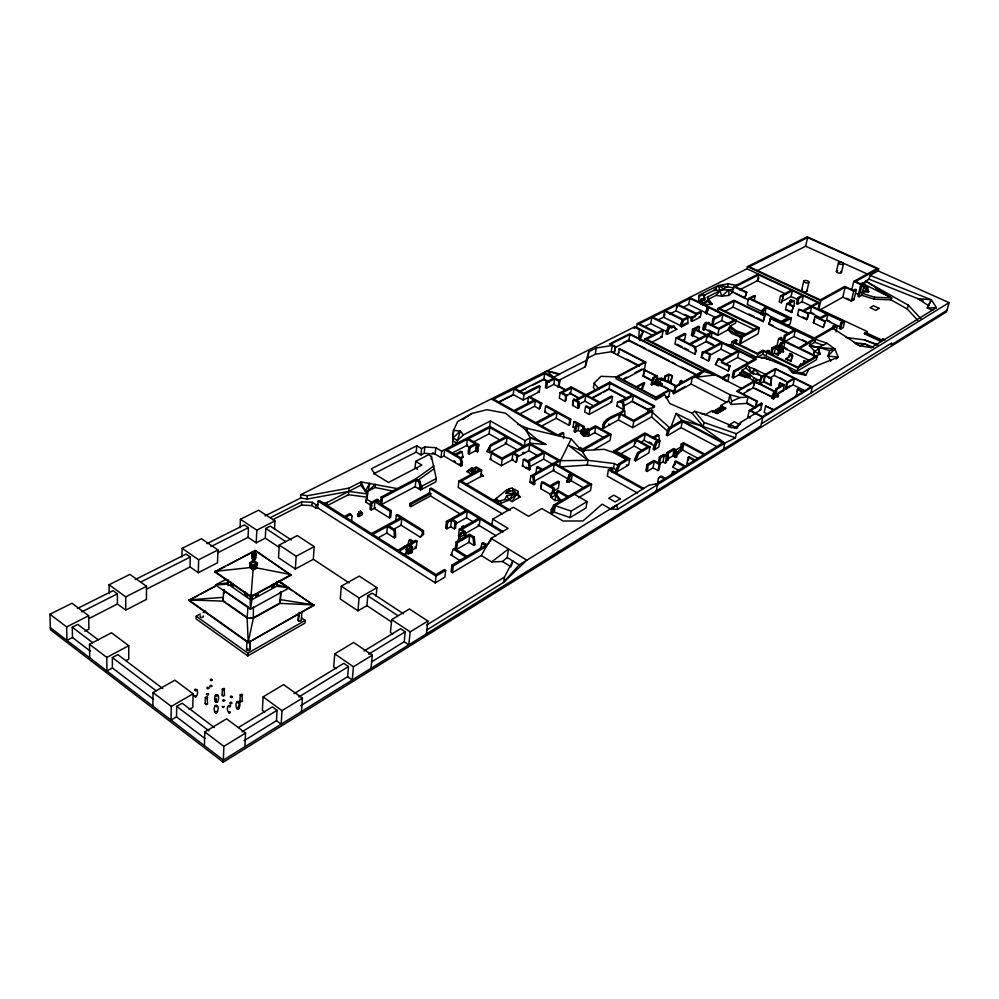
<?xml version="1.0" encoding="UTF-8"?>
<svg xmlns="http://www.w3.org/2000/svg" width="999" height="999" viewBox="0 0 999 999"><rect width="100%" height="100%" fill="white"/><g stroke="black" fill="none" stroke-linecap="round" stroke-linejoin="round"><path stroke-width="1.5" d="M89.71 657.792L89.498 644.293L111.501 632.779L128.759 645.691L128.759 659.14L126.049 660.601M662.812 378.621L663.873 379.87L662.812 378.621L657.067 378.234L658.341 381.518L656.668 381.618L657.454 376.111L644.268 369.905L643.144 376.236L652.297 381.006M109.153 593.543L109.091 584.752L129.907 574.375L146.516 586.288L146.428 599.425L125.749 610.089L117.432 603.995L117.395 593.843L113.037 590.671L77.323 608.553M152.884 706.168L153.022 692.544L174.9 680.182L193.107 693.806L192.77 707.367L189.161 709.465M512.999 489.473L514.61 489.335L518.069 491.358L517.744 493.656L520.092 496.953L512.112 501.61L509.315 499.95L504.707 499.612L498.901 501.236L496.191 498.489L493.993 500.362L496.141 501.635L496.191 498.489L507.105 489.498M802.946 364.298L803.745 360.876L806.767 361.526L815.209 356.506L784.977 341.833L779.932 345.242L781.38 345.654L781.33 348.426L781.33 344.792L780.631 346.079L781.792 346.391L781.855 348.676L779.844 349.825L781.605 347.939L781.855 348.676L781.605 347.939M153.022 692.544L171.266 706.418L171.041 720.054L176.511 716.857L176.711 706.393L182.18 703.221L214.41 727.559M181.93 556.942L182.105 548.339L201.436 538.711L217.932 549.949L217.507 562.787L198.302 572.689L190.047 566.945L190.272 557.03L186.051 554.108L135.227 579.557M279.345 581.468L313.898 605.406L248.189 642.657L188.736 600.411L217.732 584.615M770.778 385.464L771.478 378.284L770.778 385.464L763.461 381.793L759.69 384.016L753.146 380.969L749.999 378.221L738.461 375.037L733.366 377.959L732.167 377.36L733.491 371.104L754.57 359.091L738.91 351.323L721.852 360.876L721.515 362.512L729.332 366.433L730.157 365.971L722.302 362.025L721.515 362.512M200.324 613.985L196.204 616.196L196.129 618.918L247.789 655.918L304.982 623.089L305.17 620.404L301.511 617.894M198.302 572.689L198.639 559.765L182.105 548.339M194.368 695.878C196.328 700.249 199.575 690.059 195.879 689.235C192.707 689.11 195.954 692.332 196.803 689.959M205.157 703.82L205.382 697.377L207.143 696.827L207.555 703.92L206.094 704.557L205.307 703.408M204.408 745.604L204.82 731.905L226.573 718.83L245.579 733.041L244.942 746.678M214.723 571.89L255.082 550.424L291.096 575.162L250.961 596.965L214.723 571.89L225.474 566.308M214.822 712.237C211.676 702.996 221.091 702.796 217.233 712.349C216.733 713.81 213.649 712.537 215.397 711.513M215.309 701.573C212.213 692.045 221.691 692.432 217.582 701.872C216.658 703.246 214.061 701.348 216.159 700.761M216.321 701.71L216.271 698.401M794.068 306.081L794.255 300.799L790.721 299.987L789.322 303.334M223.764 593.056L223.876 589.947L222.977 601.123L247.128 618.056L253.334 618.294L280.132 603.408L313.936 604.907L248.189 642.657M223.564 592.682L223.676 589.572M224.001 592.994L224.113 589.872M222.128 695.354L222.377 688.96L224.113 688.411L224.488 695.466L222.765 696.016L222.44 694.792M227.997 585.689L228.209 579.87M861.425 292.282L868.593 291.808L867.781 287.475L863.473 283.953L865.671 281.081L869.08 279.183L870.029 275.362L878.121 270.879L949.05 302.66L946.49 311.85L223.264 762.2L223.863 746.378L204.82 731.905M452.522 445.604L453.509 430.369L457.729 421.503L471.865 413.461L486.9 409.702L505.531 413.174L536.775 439.285L545.966 444.455L529.57 443.181L524.338 446.016L489.735 426.336L441.72 451.198L441.009 457.579L432.804 452.734M232.954 583.441L232.854 586.138L230.806 584.727L230.919 582.03M230.195 711.7C229.558 716.395 224.887 707.367 228.971 705.406C232.28 704.495 229.832 708.603 228.409 706.131M240.06 527.697L240.409 519.28L258.591 510.202L274.962 520.929L274.513 529.32M236.613 708.391C233.554 699.188 242.894 698.975 238.998 708.491C238.511 709.952 235.452 708.678 237.163 707.667M238.237 706.793C240.809 703.483 236.813 701.535 238.436 702.135M239.947 701.173L240.247 694.767L241.97 694.218L242.32 701.286L240.609 701.835L240.26 700.599M247.352 593.394L247.228 596.091L245.167 594.667L245.279 591.97M291.408 540.022L270.304 526.136L265.784 528.446L265.297 538.149L256.219 542.832L248.027 537.35L248.451 527.634L244.368 524.912L206.781 543.731M249.438 567.644L214.735 571.378L250.986 596.44L291.134 574.637L257.193 567.981L253.109 570.142L249.475 566.87L253.147 569.355L250.961 596.965M249.663 562.737L253.296 566.008L257.417 563.074L253.746 560.589L249.663 562.737L253.296 566.008M246.553 649.512L246.953 640.746M250.125 595.004L250.424 609.24L289.136 587.961L278.846 580.993M251.461 566.945L251.523 565.646M251.623 563.611L251.711 561.513L253.696 560.476M254.845 555.144L254.982 552.172L252.073 553.858L253.858 555.069L255.844 554.033L254.071 552.559M247.789 655.918L247.914 653.171L196.204 616.196M254.77 556.88L254.545 561.638L253.546 562.162L252.66 561.563L252.884 556.805M252.909 556.206L252.959 555.069M252.984 554.47L253.097 552.085L254.982 552.172M253.234 567.27L253.197 568.056L257.33 565.109L253.234 567.27L249.563 564.772L253.247 568.156L255.232 567.12L255.294 565.809M253.247 568.156L253.309 566.858M253.546 562.162L253.783 556.543L255.781 555.506L253.771 556.818M253.821 556.256L254.096 551.56M250.05 641.358L249.65 650.124A1.673 1.061 0 0 1 248.164 650.624L247.74 650.574A1.673 1.061 0 0 1 247.09 648.776M250.312 640.834L249.65 650.124L249.126 648.651M252.71 595.117L250.424 609.24L215.509 584.902L226.236 579.258M256.219 542.832L256.818 530.157L240.409 519.28M255.382 563.773L255.482 561.688L253.496 562.724L251.711 561.513M255.619 558.753L253.634 559.79L251.86 558.316L253.646 559.527M255.669 557.867L253.684 559.228L251.885 557.704L253.684 558.916L255.669 557.867L251.998 555.344L254.745 557.479M255.806 554.932L253.808 556.231L252.01 555.019L253.821 555.968L255.806 554.932L254.021 553.721M255.831 554.333L253.846 555.369L252.035 554.433L253.858 555.669L255.819 554.595L254.046 553.134M258.079 592.482L257.942 595.179L255.644 596.428L255.769 593.731M257.193 567.981L254.782 565.546M301.486 711.525L302.397 698.114L283.554 684.602L263.099 696.89L262.387 710.351L264.735 712.075M273.551 583.541L273.401 586.213L271.591 587.749L271.728 585.064M271.591 587.749L273.851 586.525L274.001 583.841M276.311 586.5L276.536 582.255M277.048 581.793L276.785 586.176L252.51 599.4L249.925 599.3L228.047 584.14L215.509 584.902L228.222 582.592L228.047 584.14M279.233 545.017L278.521 557.729L295.367 568.993L313.324 559.278L314.198 546.615L297.315 535.564L279.233 545.017L296.154 556.256L295.367 568.993M565.372 396.228L570.629 393.481L571.478 387.987L562.262 392.782L566.62 395.142L565.646 395.641L565.322 401.461L559.29 398.164L560.127 392.644L571.266 386.85L585.963 394.755L609.715 382.167L654.52 405.894L654.258 407.355L648.413 408.791L647.577 413.349M280.107 592.37L280.756 592.569L280.132 603.408L280.844 591.545M409.29 540.184L410.527 539.485L413.598 541.421L415.659 540.259L416.945 541.071L411.588 544.093L410.302 543.269L410.152 544.842L410.302 543.269L412.362 542.107L409.29 540.184L407.817 544.592M244.081 740.696L276.461 720.679L277.073 710.314L272.34 706.867L238.511 727.484M302.397 698.114L282.005 710.651L281.194 724.15L276.461 720.679M265.01 515.946L300.637 498.014L300.849 494.68L634.49 326.923L643.194 331.468L639.847 340.734M272.752 519.705L301.536 505.094L301.748 501.773L312.175 502.285L316.146 504.82L317.894 504.445M298.077 620.129L298.451 614.373M298.514 620.866L299.076 612.237M279.683 603.096L279.832 600.986M300.637 498.014L307.105 499.05L307.317 495.729L348.988 488.111L361.039 481.943L397.277 488.598M301.311 620.254L301.885 611.625M351.66 520.417L351.998 516.183L350.724 514.547L345.704 517.182L435.951 574.537L444.318 569.605L445.654 570.441L444.855 577.185L435.264 582.879L317.657 507.767L315.921 508.141L311.95 505.606L312.175 502.285M315.921 508.141L316.146 504.82M317.657 507.767L318.119 501.123L319.842 500.749L344.468 516.396L349.488 513.761L350.724 514.547M392.57 491.008L375.012 487.512L368.244 491.021L365.297 491.108L361.039 481.943L360.764 485.227L327.26 502.422L327.023 505.731L348.464 494.692L367.195 497.227L365.896 502.147L371.64 505.731M541.358 486.338L541.658 482.23L543.531 482.092L549.999 485.826L558.054 481.193L559.328 481.918L558.341 488.286L552.984 491.408M371.041 668.294L372.277 655.182L353.658 642.482L334.74 653.846L333.703 667.007L336.014 668.618M348.464 494.692L348.988 488.111M376.136 596.203L376.935 587.687L359.215 576.086L341.308 586.201L340.284 599.025L357.967 610.839L366.895 605.631L367.782 595.779L372.227 593.206L403.421 613.736M300.687 705.706L347.615 676.698L348.476 666.57L343.806 663.336L294.056 693.643M362.4 513.136L362.262 514.797L358.891 516.583L357.642 515.796L359.215 511.8L360.514 511.126L362.4 513.136L360.514 511.126M365.896 502.147L369.755 483.129L365.297 491.108M367.282 496.141L367.47 493.956L360.764 485.227M357.967 610.839L359.091 597.989L376.935 587.687M372.277 655.182L353.434 666.758L352.285 679.957L347.615 676.698M378.109 502.622L378.346 499.987L377.11 499.213L370.617 502.634L370.03 509.24L371.266 510.014L375.499 507.767M371.266 510.014L371.853 503.409L374.862 501.823L390.109 511.313L391.333 510.651L376.086 501.173L378.346 499.987M375.012 487.512L375.312 484.24L368.244 491.021M374.862 501.823L374.275 508.416L389.485 517.932L390.709 517.27L391.333 510.651M434.028 465.834L415.859 478.821L381.181 497.065L380.582 503.646L381.818 504.42L415.234 486.675L415.909 480.182L418.893 481.98L420.616 489.947L435.926 481.768L436.276 478.533L431.456 456.518L428.509 454.77L415.696 461.376L415.035 467.807L417.507 469.293M381.818 504.42L382.417 497.839L415.909 480.182M377.472 538.174L386.763 533.079L387.4 526.411L394.081 530.606L394.443 537.924L395.679 537.237L395.317 529.932L388.636 525.736L401.773 518.568L422.252 531.318L422.327 534.915L420.254 537.162L401.111 525.199L393.244 529.52M389.485 517.932L390.109 511.313M373.539 473.876L416.183 452.11L416.795 445.741L421.59 448.588L424.85 446.915L435.839 447.739L441.72 451.198M395.791 520.467L396.303 515.172L397.527 514.51L423.464 530.631L423.539 534.24L420.254 537.162M416.183 452.11L420.966 454.945L421.59 448.588M426.386 633.89L427.847 621.028L409.44 608.978L391.708 619.63L390.422 632.529L392.707 634.065M401.111 525.199L401.773 518.568M409.852 503.484L409.615 505.819L410.864 506.593L430.519 495.954L430.769 493.631L429.533 492.882L409.852 503.484L411.101 504.245L430.769 493.631M410.864 506.593L411.101 504.245M407.43 548.776L409.578 549.138L412.525 547.165L411.288 552.235L408.603 553.771L405.744 553.696L407.455 546.416L406.156 545.604L397.814 550.299M254.77 553.434L255.082 550.424L291.096 575.162M411.188 547.914L411.588 544.093M412.525 547.165L411.288 552.235L412.025 552.497M412.262 543.069L412.362 542.107M371.603 661.875L404.183 641.733L405.232 631.793L400.611 628.721L363.973 651.048M420.966 454.945L424.175 453.296L424.85 446.915M436.276 478.533L422.127 486.076L421.79 489.323L420.067 481.368L415.859 478.821M410.889 550.786L416.233 547.752L416.945 541.071M427.847 621.028L410.189 631.88L408.803 644.817L404.183 641.733M431.181 459.078L431.456 456.518M223.252 598.601L222.977 601.123L188.736 599.899L248.214 642.145L253.334 618.294L253.396 607.042M429.533 492.882L429.982 488.686L431.156 488.061L503.434 531.743M435.839 447.739L435.139 454.12L424.175 453.296M443.968 456.031L444.692 449.662L460.077 458.691L461.226 462.824L460.839 465.971L443.968 456.031L441.009 457.579M435.264 582.879L436.039 576.123L445.654 570.441M465.984 510.464L446.441 521.428L445.679 528.034L446.953 528.821L450.699 526.698L451.473 520.117L455.107 522.34L456.281 521.665L452.647 519.443L467.257 511.238L466.446 517.782L454.52 524.537M656.668 381.618L657.067 378.234L660.988 380.269M446.953 528.821L447.727 522.215L451.473 520.117M471.853 472.015L474.912 469.892L473.588 469.255L470.879 469.942L471.853 472.015L471.565 474.288L466.858 471.516L469.105 470.392L471.853 472.015L475.724 472.29L475.199 467.569L479.308 469.98L458.978 480.994L458.204 487.45L502.285 513.811M450.699 526.698L454.32 528.921L455.107 522.34M460.839 465.971L461.95 465.384L462.337 462.237L461.188 458.104L447.015 449.787L489.872 427.56L523.289 446.578L502.01 458.104L491.733 452.172L490.259 459.328L501.323 465.746L513.086 459.328M456.281 521.665L455.494 528.259L454.32 528.921M489.21 543.119L451.91 565.122L451.111 571.84L452.435 572.677L481.268 555.531L491.046 538.374L508.054 528.384L492.732 519.155L491.97 524.812M452.435 572.677L453.246 565.958L486.538 546.291M456.143 541.97L455.332 548.626L456.643 549.438L468.868 542.32L469.705 535.701L473.076 537.762L473.901 545.404L475.074 544.717L474.25 537.075L469.58 534.215L456.143 541.97L457.455 542.782L469.705 535.701M456.643 549.438L457.455 542.782M461.488 529.07L462.2 526.673L463.049 527.197L459.315 529.32L458.504 535.939L459.69 536.663L461.451 532.667L465.859 534.865L465.571 537.225L458.379 540.259L459.528 534.877L461.451 532.667L460.427 535.202M469.318 454.07L470.092 447.727L476.323 444.455L478.721 444.642L477.534 451.935L475.536 450.786L469.318 454.07L468.106 453.359L468.881 447.028L475.112 443.756L467.32 439.26L466.558 445.566L470.092 447.727M242.632 694.879L241.483 695.716L240.222 694.979M459.528 534.877L460.477 536.463L460.189 538.823L462.187 540.059M463.836 534.128L464.06 532.242L465.247 531.568L461.788 529.445L480.082 518.981L479.233 525.549L463.586 534.552M239.298 702.072L238.149 702.921L236.875 702.172M464.76 535.526L465.247 531.568M475.536 450.786L476.323 444.455M465.984 484.615L480.844 476.511L481.655 470.104L476.311 466.97L475.199 467.569M411.076 545.179L410.177 544.405L409.578 549.138L411.476 545.229L410.177 544.405L407.18 546.066L410.127 545.267M489.735 426.336L490.422 420.954L525.099 440.609L530.332 437.787L536.775 439.285M473.002 442.207L489.06 433.816L489.872 427.56M490.721 444.692L486.975 451.498L489.448 452.597L490.721 444.692L505.869 436.675M496.141 501.635L496.191 498.489L496.74 503.571M490.671 541.221L491.046 538.374L526.848 560.189L616.945 504.882L617.482 509.415L610.352 508.878L602.147 504.17L582.979 520.966L563.086 521.028L541.833 508.541L528.583 516.321L513.336 507.28L492.732 519.155M501.323 465.746L502.172 459.403L512.887 453.583L517.157 456.031L516.283 462.362L512.025 459.902L512.887 453.583M498.339 402.06L513.211 394.53L513.961 388.986L524.025 394.518L539.984 386.388L538.823 385.764L523.851 393.369L514.972 388.486M497.977 503.558L500.449 503.508L500.761 501.198M224.75 689.06L223.601 689.897L222.352 689.16M513.211 394.53L523.251 400.075L524.025 394.518M217.482 705.906L216.308 706.755L215.035 706.006M535.864 473.651L536.788 467.307L537.849 466.708L542.494 469.38L558.166 460.564L544.505 452.809L528.771 461.501L529.52 461.938L530.419 469.305L529.358 469.892L522.415 465.896L523.314 459.565L524.375 458.991L527.534 460.801L543.269 452.11L529.745 444.443L513.948 453.009L517.757 455.194L516.283 462.362M513.086 493.144L513.861 490.059L512.375 488.236L510.976 488.186L509.128 488.761L505.794 493.444L515.509 493.531L512.375 488.236M519.742 413.998L534.527 406.306L539.098 408.828L540.097 408.304L541.733 403.196L529.507 396.478L528.508 396.99L527.722 402.547L528.721 402.035M503.958 580.894L504.495 577.072L512.799 560.951L511.575 565.397M491.645 561.938L502.435 561.5L507.242 557.542L508.454 548.975L491.645 561.938L481.268 555.531M217.932 695.254L216.771 696.103L215.509 695.354M524.338 446.016L525.099 440.609M534.527 406.306L535.327 400.736L540.734 403.708L541.733 403.196M525.337 429.283L530.332 437.787L529.57 443.181L560.451 460.689L588.011 460.327L614.397 463.561L617.994 465.571L617.37 469.118M517.032 457.167L528.846 450.711L529.745 444.443M523.251 400.075L539.185 391.908L539.984 386.388M532.804 385.139L543.818 379.558L544.68 373.551L553.496 378.296L546.191 382.018L545.392 387.512L546.553 388.136L553.846 384.403L554.657 378.921L558.978 381.243L559.927 380.756L544.505 372.452L546.89 370.854L559.815 373.876L586.263 360.452L588.798 351.735L596.278 347.977L612.275 345.479L611.226 351.735L595.254 354.27L587.787 358.054L585.264 366.808L558.204 380.631M574.5 494.33L587.075 501.573L586.001 507.979L570.117 517.582L554.258 512.15L552.147 513.399L550.849 512.637L551.336 509.465L553.746 505.069L589.26 484.128L572.265 474.45L571.253 480.794L569.068 482.067L566.645 482.005L569.043 474.862L571.003 473.738L554.233 464.185L533.129 476.086L533.903 476.535L535.002 484.078L533.941 484.69L529.882 482.33L530.806 475.961L541.446 469.967L536.788 467.307M546.553 388.136L547.352 382.642L554.657 378.921M551.136 415.472L544.717 411.938L545.541 406.356L546.54 405.831L570.779 419.155L569.905 424.762L568.918 425.299L556.181 418.256L541.47 426.123M207.78 697.489L206.606 698.338L205.344 697.589M530.481 466.383L543.568 459.103L544.505 452.809M549.787 493.893L552.397 492.594L556.655 495.054L561.001 500.399L554.632 500.499L551.023 497.252L549.787 493.893L540.709 488.623L541.658 482.23L552.984 488.786L554.045 488.161L551.273 486.563L559.328 481.918M558.978 381.243L558.066 387.262L559.028 386.775M553.846 384.403L558.154 386.725L559.103 386.238L559.927 380.756M556.181 418.256L557.03 412.674L569.792 419.692L570.779 419.155M554.233 464.185L553.259 470.504L568.706 479.333M568.369 496.441L558.316 490.621L557.242 491.246L556.655 495.054L551.023 497.252L552.984 488.786M552.397 492.594L553.458 491.97L554.045 488.161M569.467 392.844L578.621 398.389M552.147 513.399L552.634 510.227L555.044 505.819L591.57 484.24L555.269 463.598L560.451 460.689L571.228 438.911L527.709 428.459L517.694 424.113M560.451 460.689L559.477 466.983L587.237 465.059L613.573 468.294L617.17 470.304L615.634 471.203L616.895 471.915L628.658 464.947L629.782 458.716L615.946 451.073L635.277 439.897L647.764 446.703L637.599 452.672L634.29 460.164L635.551 460.864L648.826 452.997L649.974 446.828L636.226 439.348L635.564 443.044M554.258 512.15L555.257 505.694L571.153 511.126L587.075 501.573M568.918 425.299L569.792 419.692M654.52 405.894L653.234 406.206L633.391 395.691L622.152 401.848L623.588 402.609L624.325 409.016L623.388 409.528L616.845 406.019L617.482 402.335L632.192 395.055L609.964 383.279L587.15 395.392L599.912 402.26L611.363 396.079L612.549 396.715L611.613 402.21L589.148 414.423L584.702 412L585.589 406.456L586.55 405.944L589.81 407.717L598.963 402.772L585.751 395.666L576.56 400.537L578.758 401.723L579.457 405.107L579.02 407.867L578.059 408.391L572.627 405.432L573.488 399.9L573.988 399.138L575.374 399.887L584.565 395.03L570.317 387.35M627.272 460.114L613.448 452.472L604.195 449.313L585.289 450.324L582.804 451.723L578.97 449.25L579.17 448.027L580.169 447.465L582.817 448.938L608.878 434.24L595.704 427.023L594.767 432.629L588.511 436.113L583.703 436.138L580.731 433.454L581.331 429.732L583.541 429.87L584.09 426.486L574.8 421.378L573.813 421.903L572.927 427.51L573.913 426.973M578.059 408.391L577.784 402.235L573.488 399.9L572.627 405.432M585.264 366.808L586.263 360.452M587.787 358.054L588.798 351.735M569.068 482.067L570.079 475.724L572.265 474.45M573.813 421.903L577.847 424.125L575.686 425.312L573.95 431.381L575.162 432.055L578.171 430.407L579.058 424.8L583.104 427.023L584.09 426.486M578.321 404.67L584.865 401.173L585.751 395.666M593.918 449.687L610.014 440.534L611.076 434.365L595.454 425.824L589.198 429.283L588.149 428.708L587.999 429.695L583.853 432.292L587.087 429.745L587.749 433.279L583.853 432.292L582.567 430.419L583.104 427.023M595.254 354.27L596.278 347.977M570.117 517.582L571.153 511.126M583.703 436.138L585.189 433.454L588.886 433.903L586.613 432.654L587.175 429.258L588.149 428.708M582.804 451.723L583.054 450.199L611.076 434.365M617.782 376.948L600.998 376.323L594.155 383.179L593.418 387.712L595.329 390.122M589.148 414.423L590.047 408.878L612.549 396.715M583.816 451.161L584.065 449.637M588.511 436.113L589.435 430.507L595.704 427.023M771.977 398.364L772.577 395.442L776.435 393.119L778.121 396.591L775.624 394.717L774.412 397.265L778.121 396.591L778.533 395.766L776.822 393.993L774.125 395.629L773.663 398.876L771.977 398.364L774.075 390.921L754.994 381.318L754.17 385.09M587.237 465.059L588.011 460.327L581.53 450.524L571.228 438.911M591.57 484.24L590.509 490.596L578.708 497.614M615.721 346.653L614.073 353.209L615.721 346.653L610.764 344.093L629.87 334.453L702.26 371.291L683.628 381.668L680.531 380.694L678.908 385.077M609.465 383.628L609.715 382.167M625.074 415.721L624.687 410.951L623.476 410.302C617.095 415.809 603.571 416.695 602.647 426.898L603.858 427.56C604.245 419.418 614.035 417.644 619.492 413.836L633.791 421.528L652.672 410.864L651.748 410.052L633.503 420.342L620.429 413.311L619.717 417.457M603.683 392.083L608.965 389.273L609.964 383.279M623.289 379.795L644.617 368.431L645.741 362.125L619.505 348.601L617.857 355.169L618.868 352.36M618.918 348.901L644.38 362.038L616.321 376.885L615.996 378.758L655.806 399.737L664.747 394.742L669.829 403.559L692.057 413.161L703.221 426.561L704.045 422.49L694.692 411.288L692.057 413.161M615.184 347.577L628.796 340.647L629.87 334.453M612.1 472.502L612.749 468.743L611.475 468.032L608.416 469.83L607.33 476.111L637.599 493.144M600.824 429.757L618.443 419.917L619.492 413.836M634.203 328.559L634.49 326.923L637.587 328.634M613.448 452.472L613.711 450.949L644.917 432.929L659.864 441.009L658.703 447.152L654.295 449.762L653.046 449.075L655.606 442.095L657.679 440.884L645.217 434.14L636.226 439.348M875.848 338.236L865.971 333.591L867.269 331.556L818.056 308.466L819.442 302.585L747.015 268.768L637.262 323.651L636.625 327.347L652.834 335.539M613.573 468.294L614.397 463.561M623.688 405.969L632.417 401.161L633.391 395.691M644.293 341.208L644.655 339.123L656.206 333.204L637.262 323.651M644.442 326.785L650.724 323.614L651.81 317.495L669.555 326.348L667.956 327.173L665.858 333.816L666.982 334.378L676.748 329.32L673.701 327.185L676.748 329.32M618.443 419.917L632.692 427.634L633.791 421.528M643.144 376.236L644.867 369.593M620.004 454.295L634.165 446.053L635.277 439.897M658.179 319.855L663.486 317.17L664.597 311.089L683.378 320.392L687.699 318.169L688.099 323.451L681.63 326.798L680.506 326.248L682.255 319.83L680.506 326.248M664.31 316.758L664.859 313.723M652.372 341.945L661.925 337L663.049 330.831L661.925 330.269L657.055 332.767L639.235 323.788L651.81 317.495M640.247 442.52L644.093 440.272L645.217 434.14M651.485 411.526L651.748 410.052M652.971 407.679L653.234 406.206M632.692 427.634L651.548 416.908L652.672 410.864M655.918 384.078L658.191 385.701L658.578 383.579L655.169 381.168L653.271 384.103L661.925 386.026L662.325 383.903L655.307 379.632L657.742 378.858M655.806 399.737L656.156 397.839L669.967 390.147L668.756 396.528L666.333 397.889M660.014 382.704L661.375 378.146L676.186 385.826L683.054 381.993L680.531 380.694M664.597 311.089L652.659 317.07L671.515 326.486L671.228 328.047L674.425 326.398L674.812 327.747M647.015 464.51L645.854 470.754L647.127 471.453L653.046 467.869L654.22 461.65L659.19 464.385L660.152 463.811L653.908 460.389L647.015 464.51L648.289 465.222L654.22 461.65M669.517 314.136L676.023 310.851L677.147 304.807L695.853 313.973L696.653 313.561L677.959 304.395L677.397 307.417M663.186 380.631L663.386 379.583M663.96 380.544L664.747 376.311L668.868 374.063L672.439 375.899L670.666 382.542L667.894 381.106L669.08 374.787L672.439 375.899M647.127 471.453L648.289 465.222M669.08 374.787L665.534 376.723L664.747 380.944L665.709 380.419L666.183 381.78M654.295 449.762L656.855 442.769L659.864 441.009M683.416 339.61L684.552 340.184L685.726 334.028L684.59 333.454L676.098 337.899L674.937 344.093L694.942 354.183L696.378 350.637L695.029 346.553L690.671 344.368L707.155 335.577L721.091 342.495L703.883 351.848L703.696 352.772L702.322 352.073L701.273 357.38L708.441 360.989L709.265 360.527L710.514 354.32L705.868 351.985L722.252 343.069L737.737 350.749L721.453 359.802L718.93 358.541L718.106 359.003L715.446 364.523L728.371 371.041L730.157 365.971M670.666 382.542L671.852 376.223M665.871 461.113L667.956 459.852L668.556 456.768L663.885 454.395L659.402 457.092L658.229 463.286L659.49 463.986L663.024 461.85L664.21 455.656L666.52 456.918L667.469 456.356L666.271 462.537L665.334 463.111L663.024 461.85M683.453 307.093L688.748 304.42L689.884 298.426L707.392 306.93L706.505 311.451M614.073 353.209L614.31 351.973M653.046 467.869L658.004 470.604L659.19 464.385M659.49 463.986L660.676 457.779L664.21 455.656M660.152 463.811L658.965 470.029L658.004 470.604M674.625 391.233L675.599 386.151L660.789 378.471M671.778 475.424L672.502 471.69L674.412 472.727L665.322 478.334L661.076 475.999L658.478 478.071L657.692 482.18L658.666 481.58M656.293 490.971L657.504 484.69L656.206 483.966L649.275 485.027L610.464 508.866M695.853 313.973L695.366 316.496L694.255 315.946L691.57 317.332L690.883 320.879L691.995 321.428L700.361 317.095L701.335 312.113L700.224 311.563L695.329 314.073L696.453 314.623L701.335 312.113M691.995 321.428L692.682 317.882L695.366 316.496M666.433 455.606L667.02 452.522L673.726 448.501L676.323 449.9L675.124 456.056L676.735 456.943L675.811 457.505L672.864 455.906L668.331 458.641L667.956 459.852L667.095 459.378M665.334 463.111L666.52 456.918M667.956 459.852L668.294 453.209L674.063 449.737L675.399 450.462L676.323 449.9M698.626 331.381L699.512 326.798L698.388 326.236L692.544 329.283L691.37 335.414L693.231 335.589L694.417 329.47L705.806 335.115L689.522 343.781L678.071 338.037L685.726 334.028M698.825 301.935L698.875 295.292L718.244 285.564L728.184 283.828L736.126 285.314M692.494 335.989L694.417 329.47M696.453 314.623L696.653 313.561M813.81 355.02L814.522 351.298L818.768 348.788L817.894 347.265L810.114 346.241L809.802 342.607M694.342 333.629L695.242 329.033L699.512 326.798M700.836 304.608L701.123 303.097L699.113 300.437M672.864 455.906L674.063 449.737M675.811 457.505L674.5 455.082L675.399 450.462M705.019 298.351L704.732 299.85L701.023 301.448L701.323 298.801L705.019 298.351L702.921 294.605L698.588 296.79M694.942 354.183L695.541 351.074L694.205 346.99L676.098 337.899M949.05 302.66L736.313 433.741L735.426 437.824L700.449 425.599L681.955 420.404L668.393 428.309L666.283 434.952L667.519 435.614L681.093 427.634L682.28 421.578L722.664 442.969L704.67 454.07L683.441 442.682L681.256 443.981L680.656 447.053L675.636 450.074M679.22 470.704L672.764 467.17L675.799 460.889L685.264 466.034L694.105 460.576L688.186 457.38L686.95 463.548L689.31 464.835M674.188 456.618L677.06 454.882L677.672 451.81L681.917 447.727L680.656 447.053M675.599 386.151L672.976 393.294L673.763 393.718L691.033 384.016L692.27 377.709L715.172 374.937L703.608 371.378L629.695 333.778L609.415 344.006L615.122 346.953M707.392 306.93L705.469 313.336L706.568 313.886L708.503 307.48L721.827 313.961L713.011 318.581L711.8 324.65L712.924 325.199L721.728 320.542L722.951 314.498L734.215 319.98L718.593 328.309L706.131 322.178L703.671 324.663L702.734 329.42L703.858 329.982L705.257 329.245L706.455 323.152L704.794 325.212L703.858 329.982M706.568 313.886L708.503 307.48M677.06 454.882L681.306 450.799L682.517 444.655L683.778 443.906L703.758 454.632L695.029 460.015L689.11 456.818L688.186 457.38M681.306 450.799L682.567 450.037L683.778 443.906M702.372 355.594L702.896 352.947M694.967 347.615L705.931 341.72L707.155 335.577M707.479 337.6L707.966 335.14L712.062 332.954L710.926 332.392L706.618 334.677L695.242 329.033M731.056 404.433L731.718 401.248L729.882 394.655L728.546 401.011L731.056 404.433L746.615 403.384L747.989 397.04L740.209 397.552L729.882 394.655L696.603 377.61L703.608 371.378L704.033 369.28M712.924 325.199L714.135 319.131L722.951 314.498M711.45 336.026L712.062 332.954M725.149 311.213L733.016 307.105L763.199 321.653L765.259 315.234L733.903 300.2L717.894 308.491L717.294 311.513L755.456 330.057M688.373 460.514L689.11 456.818M708.441 360.989L709.69 354.77L710.514 354.32M705.257 329.245L717.694 335.389L718.93 329.295L736.138 320.117L689.585 297.49M707.329 297.128L712.162 304.345L706.605 301.111L704.907 304.67L712.162 304.345L708.016 300.399L707.329 297.128L727.584 286.788L728.184 283.828M758.316 274.038L733.591 286.601L732.379 292.507L728.933 295.417L721.865 296.191L715.946 295.429L708.066 299.438M710.089 355.207L720.991 349.225L722.252 343.069M717.694 335.389L728.121 329.795L730.132 326.024L735.501 323.139L736.138 320.117M733.016 307.105L734.253 301.136L764.497 315.647L765.259 315.234M722.302 362.025L722.627 360.402M742.319 337.899L731.693 333.454L732.017 331.93L728.421 328.284M747.015 268.768L747.464 266.596L807.204 236.8L878.645 268.756L878.121 270.879M717.032 413.686L725.724 408.067L720.853 405.544L720.516 407.13L713.149 411.476M730.981 346.266L731.942 341.658L735.601 339.66L736.75 340.234L735.988 343.906M755.744 356.83L733.091 345.617L733.728 342.545M744.342 335.252L736.113 332.442L736.425 330.931L730.132 326.024M728.371 371.041L729.332 366.433M732.979 289.56L713.835 290.459L718.244 285.564L721.865 296.191L728.683 289.885L744.73 298.401L746.715 292.095L735.439 286.738L758.666 274.912L802.309 295.304L797.789 297.752L796.453 303.646L797.564 304.171L802.085 301.698L803.421 295.829L817.607 302.447L802.971 310.552L798.85 309.353L797.489 315.297L806.593 319.605L807.317 319.205L808.691 313.261L804.095 311.089L811.638 306.905L826.772 314.023L819.292 318.256L814.759 316.87L813.361 322.827L823.238 327.51L825.374 321.129L820.429 318.806L827.909 314.56L842.806 321.553L840.858 322.677L839.41 328.634L840.571 329.183L843.218 327.622L844.679 321.678L812.349 306.506L819.442 302.585M714.772 412.325L722.252 407.442L725.724 408.067M727.859 381.131L729.17 374.85L727.971 374.238L722.127 377.572L646.653 339.26L663.049 330.831M744.73 298.401L746.715 292.095M739.372 337.212L739.685 335.701L732.017 331.93M754.233 300.562L755.169 296.116L754.07 295.592L748.538 298.476L747.289 304.42L763.161 312.025M717.894 308.491L757.467 327.684L740.896 336.763L739.61 342.869L740.759 343.444L758.079 333.878L759.377 327.822L719.792 308.629L734.253 301.136M733.366 377.959L734.677 371.703L756.555 359.228L707.966 335.14M725.411 364.348L737.612 357.505L738.91 351.323M740.759 343.444L742.045 337.325L759.377 327.822M758.666 274.912L757.429 280.744L785.901 294.106M758.778 277.46L758.154 280.369L739.685 289.847M723.526 449.188L724.824 443.094L735.426 437.824M738.461 375.037L741.483 371.928L741.82 370.367L746.041 367.957L746.703 364.835L749.013 367.058L751.535 373.251L759.59 374.962L754.357 368.893L749.013 367.058M745.416 375.774L745.079 377.335L739.56 373.039L745.416 375.774L750.336 376.66L749.999 378.221M761.113 314.473L762.462 309.79L765.771 306.693M762.574 313.948L763.573 310.327L766.146 307.63L787.612 317.869L779.782 322.202L770.866 317.932L768.793 324.35L788.823 334.003M763.199 321.653L764.497 315.647M762.237 315.01L764.859 313.599L766.146 307.63M757.08 357.492L757.754 354.408L763.436 351.186L797.864 368.119L817.157 356.631L799.987 348.314L815.459 339.323L780.918 322.752L789.497 318.007L748.538 298.476M753.146 380.969L753.82 377.847L749.899 374.425L741.82 370.367M813.611 355.507L814.522 351.298L810.114 346.241M742.931 393.906L753.071 387.912L754.445 381.63L773.526 391.246M754.332 413.836L760.676 409.965L762.087 403.608L761.263 403.184L749.275 410.439L747.876 416.845L750.261 418.069M756.156 382.829L756.705 380.319L755.893 379.907L736.575 391.221L756.605 401.423L757.155 401.099L737.949 391.308L754.445 381.63M758.216 356.843L762.761 354.258L763.436 351.186M768.793 324.35L770.866 317.932M760.064 380.207L758.89 383.604L761.226 376.785L775.336 368.531L812.362 386.888L810.863 393.131M766.158 355.769L766.97 352.085L769.055 350.899L767.881 350.324L765.796 351.511L763.049 350.162L757.367 353.371L733.903 341.795L736.75 340.234M756.605 401.423L755.207 407.779L746.615 403.384M755.756 407.442L757.155 401.099M791.283 290.16L780.494 295.904L779.195 301.798L781.318 302.809L783.353 296.516L782.329 296.041L792.382 290.672L791.071 296.528L782.279 301.261M768.518 353.359L769.055 350.899M763.461 381.793L764.834 375.549L770.941 378.596M796.303 395.329L797.764 389.061L803.059 391.695L811.013 386.8L794.517 378.621L793.069 384.852L786.163 389.023L785.364 388.623L786.8 382.367L793.706 378.221L775.599 369.243L765.371 375.237L763.998 381.481L771.315 385.152M781.318 302.809L783.353 296.516M771.89 348.039L770.529 354.17L771.69 354.745L774.275 353.271L775.649 347.14L777.821 347.39L775.898 345.766L771.89 348.039L773.051 348.614L775.649 347.14M771.69 354.745L773.051 348.614M760.701 405.731L761.263 403.184M784.552 340.534L785.576 335.989L795.354 330.457L813.548 339.185L798.813 347.739L780.494 338.861L782.105 337.949L780.943 337.387L778.571 338.723L777.21 344.805L779.819 346.079M776.623 348.376L777.072 346.328M794.255 300.799L788.698 303.808L793.568 306.119L791.495 312.45L785.514 309.603L786.837 303.684L791.57 301.124L789.997 300.374M774.275 353.271L777.946 355.057L778.521 352.485L777.047 347.827M779.482 347.277L780.394 343.206L781.555 343.781L781.106 345.816L779.932 345.242L777.459 346.603L776.947 349.238M777.459 346.603L777.484 347.827L779.008 348.264L781.792 346.391L781.33 344.792M776.835 348.788L777.821 347.39M768.069 414.373L764.21 412.4L765.634 406.031L773.913 409.627L802.534 392.02L797.239 389.385M779.882 347.49L779.645 348.501L781.717 347.24L781.38 345.654L781.792 346.391M790.059 302.934L790.721 299.987M769.105 378.459L774.213 375.449L775.599 369.243M777.946 355.057L779.295 352.035L778.745 348.901L777.609 348.339M781.33 348.426L781.717 347.24L782.404 349.238L779.645 352.597L778.421 352.822L779.757 352.085L780.319 352.972L778.421 352.822M783.054 341.483L784.415 335.427L794.205 329.895L770.104 318.344M753.184 374.076L754.357 368.893L765.346 374.375M779.757 352.085L780.319 352.972L779.645 352.597L781.942 351.273L782.404 349.238M757.13 270.717L805.656 246.204L807.592 237.6L876.91 268.619L853.783 281.406L851.623 290.234M783.004 348.264L783.478 351.685L782.167 350.262L781.343 351.623L783.478 351.685L781.48 348.251L783.603 347.927L784.977 341.833M791.495 312.45L793.568 306.119M773.126 395.117L774.075 390.921M755.169 296.116L750.399 298.614L791.383 318.144L790.022 324.126L786.363 326.173M774.887 394.755L776.435 391.308L775.624 390.896L776.098 388.798L783.029 384.64L779.557 382.904L778.421 387.912M775.961 393.406L776.91 389.21L784.377 384.715L779.557 382.904M797.564 304.171L798.9 298.276L803.421 295.829M778.945 387.587L779.807 383.828M801.697 290.085L803.72 281.181M790.209 353.434L788.748 356.955L790.209 353.434L792.17 354.395L791.146 355.956L792.719 355.906L791.907 355.507M784.203 342.045L793.98 336.488L795.354 330.457M555.119 493.556L558.016 492.532L555.119 493.556L557.067 492.407L556.056 493.481L553.458 491.97M782.941 390.984L784.377 384.715M791.146 355.956L792.17 354.395M789.51 356.506L785.601 358.816L790.808 361.376L791.957 356.356M806.905 291.096L808.94 282.193M792.719 355.906L790.808 361.376M786.163 389.023L787.612 382.779L794.517 378.621M806.593 319.605L808.691 313.261M807.691 313.099L808.828 313.624L810.264 312.824L811.638 306.905M762.761 354.258L797.14 371.203L797.864 368.119M797.177 391.571L797.764 389.061M814.784 319.43L813.361 322.827M818.893 308.866L820.791 300.786L845.166 287.287L853.733 291.209L856.343 289.76L855.219 289.248L853.296 290.322L844.742 286.401L820.379 299.862L749.275 266.733L807.592 237.6M810.214 344.98L814.747 342.345L815.459 339.323M823.238 327.51L825.374 321.129M836.388 271.441L838.461 262.725M817.157 356.631L816.42 359.702L797.14 371.203M827.909 314.56L826.498 320.492L840.022 326.86M841.47 272.427L843.556 263.699M694.692 411.288L704.357 414.061L728.696 424.538L728.171 426.673L736.725 428.421L741.083 422.165L755.256 413.511M832.691 328.659L833.403 325.674L837.412 325.899L835.976 331.868M833.403 328.246L834.128 325.262M819.792 310.065L842.781 297.19L845.166 287.287M840.571 329.183L842.02 323.226L844.679 321.678M842.781 297.19L851.31 301.124L853.733 291.209M851.31 301.124L853.908 299.65L856.343 289.76M853.783 281.406L862.299 285.277L860.401 286.351L857.966 296.216L859.078 296.728L861.638 295.267L864.085 285.414L855.556 281.543L878.645 268.756M859.078 296.728L861.513 286.85L864.085 285.414M862.299 284.615L862.761 282.705L867.781 287.475M865.196 282.992L865.671 281.081L908.353 305.195L920.916 318.693M864.372 333.716L865.296 333.167L880.831 340.459L879.907 341.034L864.372 333.716L867.269 331.556M865.296 333.167L881.493 340.896M861.638 295.267L874.187 299.138L874.674 297.227L891.67 297.964L891.17 299.887L907.329 309.053L917.769 320.329M879.907 341.034L882.804 338.848L885.301 340.022M864.497 333.229L880.831 340.459M882.804 338.848L882.417 340.322L866.895 333.042M907.329 309.053L908.353 305.195M681.63 326.798L683.378 320.392M575.162 432.055L576.898 425.974L579.058 424.8M238.149 708.865L237.462 708.778M572.464 404.308L573.988 399.138M462.662 528.396L463.386 525.998L464.223 526.523L478.796 518.206M860.289 284.078L862.761 282.705L865.271 285.314L864.422 288.137L868.593 291.808L862.736 290.484M480.232 549.313L482.08 543.281L483.254 542.594L486.613 544.655M836.001 358.978L838.223 357.18L834.777 348.901L829.632 350.637L827.971 356.056L830.843 361.276M411.588 549.375L409.627 550.486L408.603 553.771L407.055 550.262L405.756 549.438M206.706 703.833L206.331 704.52L206.056 703.87M673.763 393.718L675.936 386.813L703.608 371.378M667.519 435.614L669.642 428.971L682.28 421.578M539.098 408.828L540.734 403.708M644.268 369.905L656.081 376.024L653.234 377.572L650.961 384.528L651.748 384.94L654.782 383.279M651.748 384.94L654.02 377.972L657.454 376.111M759.69 384.016L762.025 377.197L764.834 375.549M641.708 388.436L643.756 382.717L644.542 383.129L641.982 390.272M357.642 515.796L359.215 511.8L358.166 514.123L360.015 512.824L358.691 514.46L358.891 516.583L360.851 512.375M458.379 540.259L459.253 537.862M669.505 327.522L666.982 334.378L667.956 327.173L669.505 327.522L671.515 326.486M679.482 384.752L681.106 380.369M554.632 500.499L556.655 495.054L558.928 500.736M461.151 561.263L451.036 554.957L453.234 549.15L454.445 548.451L466.97 556.243M617.482 509.415L724.824 443.094L700.449 425.599L676.098 413.449L670.454 428.434L648.413 408.791M703.683 297.964L704.844 294.98L716.383 289.173M780.631 346.079L781.555 343.781M615.634 471.203L618.756 463.748L627.534 458.591L613.711 450.949M616.895 471.915L620.029 464.46L629.782 458.716M932.704 310.339L927.272 307.942L931.343 299.787L870.029 275.362M635.551 460.864L638.861 453.371L649.974 446.828M518.069 491.358L512.112 501.61M718.93 358.541L715.446 364.523M931.343 299.787L927.272 307.942L936.475 307.667L931.343 299.787L917.594 298.564L928.783 305.781M526.461 430.931L527.709 428.459M504.707 499.612L506.643 495.816L512.499 494.68L516.371 494.942L520.092 496.953M761.051 358.017L764.048 357.342L787.874 367.37L791.982 372.377L805.718 375.299L809.202 368.681L838.223 357.18L827.971 356.056L834.777 348.901L827.072 343.306L814.822 339.011L837.412 325.899M412.337 552.197L411.438 550.811L410.252 552.822L412.337 552.197L411.438 550.811M566.645 482.005L570.079 475.724L569.043 474.862M222.215 706.38L223.339 707.542L224.3 706.293M512.499 494.68L509.315 499.95L500.449 503.508M540.709 488.623L541.258 487.712M486.975 451.498L490.272 446.278L507.08 437.362L506.243 443.631L489.448 452.597M754.357 368.893L751.535 373.251L746.041 367.957M739.535 424.513L741.083 422.165L735.002 427.984M517.157 456.031L517.757 455.194M458.728 537.4L459.715 536.001M777.222 347.652L778.071 346.491M223.614 706.805L222.964 706.842M207.293 694.567L208.416 694.755L208.366 693.631M207.854 694.804L206.393 694.48L207.193 693.481M247.939 606.705L247.128 618.056L248.214 642.145M490.259 459.328L490.921 458.504M749.562 375.986L750.336 376.66L749.899 374.425L748.351 376.311L747.951 375.174L741.483 371.928M662.724 380.332L663.761 379.108M503.346 582.554L519.18 564.86L526.848 560.189L503.346 582.554L426.835 629.944M582.879 429.158L583.616 428.346L588.773 430.294M715.946 295.429L720.429 290.497M407.317 547.552L410.177 544.405M559.128 374.625L546.89 370.854L553.683 377.385L559.815 373.876M497.465 502.797L498.901 501.236M411.663 552.847L412.412 552.047M463.411 434.865L457.417 440.509L457.092 443.231L452.697 440.684L453.509 430.369L460.327 431.081L463.411 434.865L490.422 420.954M517.744 493.656L509.315 499.95L506.643 495.816M469.105 470.392L471.703 467.969L473.638 468.219M466.858 471.516L471.703 467.969M416.733 481.206L433.678 469.055M610.701 509.353L616.945 504.882M773.601 393.019L776.435 391.308M676.835 423.976L681.955 420.404L724.824 443.094M463.249 419.268L471.865 413.461M946.915 310.327L891.158 344.992L891.67 343.007L761.388 423.813M672.502 471.69L673.451 471.103L675.361 472.14L684.327 466.62L674.862 461.463M686.95 463.548L687.874 462.987M426.848 624.924L504.495 577.072M656.206 483.966L664.36 478.933L660.102 476.585M809.202 368.681L802.697 372.664L800.074 373.276M241.958 731.83L277.073 710.314M298.763 697.027L348.476 666.57M368.631 654.22L405.232 631.793M880.706 340.959L881.63 340.397M658.478 478.071L659.452 477.472M855.494 343.756L859.627 345.716L871.328 347.652L936.475 307.667M223.863 746.378L245.579 733.041M674.25 464.56L675.199 463.986L672.764 467.17M762.087 403.608L750.661 410.527L762.549 416.633L773.363 409.977L765.634 406.031M753.071 387.912L772.652 397.215M777.135 394.493L778.533 395.766L776.435 393.119L777.135 394.493L784.527 390.022M772.115 397.54L773.651 397.727L776.348 396.091L778.121 396.591M666.47 458.029L668.556 456.768M675.724 452.984L677.672 451.81M674.5 455.082L675.424 454.52L676.735 456.943M778.146 392.994L781.593 390.896M785.364 388.623L789.972 385.839M702.572 305.457L703.483 304.907L701.31 301.111L701.323 298.801L704.732 299.85L701.023 300.299L701.011 302.61L701.31 301.111L702.147 304.008M785.002 380.831L780.394 377.959M715.396 412.837L723.988 407.754M715.296 413.374L720.192 410.464M718.256 412.962L725.611 408.603M712.512 412.325L720.304 407.717M714.884 411.8L722.252 407.442M612.749 468.743L610.689 469.955L643.718 488.436M704.832 414.972L712.25 410.601L717.145 413.161M720.853 405.544L728.546 401.011M747.102 390.559L749.575 389.098M754.994 381.318L756.705 380.319M451.036 554.957L452.247 554.245M652.996 437.3L657.517 434.665L658.753 435.327L659.59 440.284L658.353 439.61M654.245 437.974L658.753 435.327M788.049 360.015L788.81 359.565L785.601 358.816M473.076 537.762L474.25 537.075M171.266 706.418L193.107 693.806M505.794 493.444L510.077 490.984L513.411 490.846L515.509 493.531L513.861 490.059L514.51 490.634M778.521 352.485L779.295 352.035M777.971 349.338L778.745 348.901M247.914 653.171L305.17 620.404M736.488 369.955L738.061 369.867M462.2 526.673L463.386 525.998M725.998 380.844L722.489 378.658L729.17 374.85M533.516 481.705L554.308 469.917M780.394 343.206L783.803 341.271L778.571 338.723M529.882 482.33L530.944 481.73L532.205 482.455M403.309 555.082L406.755 553.121M230.27 702.334C228.047 704.57 234.378 703.546 231.181 702.222M399.113 551.123L407.455 546.416M530.806 475.961L532.842 477.135L533.903 476.535M665.534 397.477L668.756 396.528M676.111 391.546L680.681 388.973M681.83 388.336L684.327 386.925M422.327 534.915L423.539 534.24M404.17 546.403L409.79 544.567M422.252 531.318L423.464 530.631M526.81 468.431L527.859 467.832M669.168 389.735L655.956 397.09L637.1 387.175L644.542 383.129M601.148 429.071L603.858 427.56M810.951 312.437L813.785 313.748M791.383 318.144L782.816 322.889L814.397 338.024L834.664 326.273L833.403 325.674M620.429 413.311L624.687 410.951M797.489 315.297L798.226 314.885M586.613 432.654L587.599 432.105M278.346 603.846L252.884 617.981L250.262 617.882M525.561 467.719L526.623 467.12M587.087 429.745L587.337 430.407M522.415 465.896L523.476 465.309M523.314 459.565L528.459 462.525L529.52 461.938M210.252 685.389C208.017 687.549 214.31 686.588 211.151 685.277M616.845 406.019L617.782 405.507M620.017 401.71L622.652 403.121L623.588 402.609M394.081 530.606L395.317 529.932M656.68 380.344L655.169 381.168L658.191 385.701M617.482 402.335L620.953 401.198M701.273 357.38L703.471 357.617M563.623 438.411L563.611 433.254L559.103 435.714L560.014 436.226M248.127 606.83L223.364 590.209M702.322 352.073L703.159 351.623L709.69 354.77M371.503 533.578L400.512 517.782L396.303 515.172M703.696 352.772L704.52 352.31M372.777 534.39L387.4 526.411M785.514 309.603L787.362 309.74M481.655 470.104L461.351 481.118L510.352 510.264M643.756 382.717L636.313 386.75L617.707 376.973L645.741 362.125M695.541 351.074L696.378 350.637M245.167 594.667L247.727 595.829M162.762 688.561L117.857 654.645L112.35 657.592L112.412 667.981L106.905 670.966L106.793 657.429L89.498 644.293M203.072 612.512L205.819 611.038M694.205 346.99L695.029 346.553M418.219 488.486L419.38 487.862M591.62 398.039L609.053 388.736L627.322 398.439M106.793 657.429L128.759 645.691M296.154 556.256L314.198 546.615M578.496 405.619L579.457 405.107M591.82 398.426L601.048 393.494M230.806 584.727L233.354 585.876M461.226 462.824L462.337 462.237M557.03 412.674L536.938 423.351L557.879 435.027L562.387 432.567L563.611 433.254M577.784 402.235L578.758 401.723M624.038 378.571L626.785 377.11M635.014 372.727L641.882 369.068M460.464 458.741L463.049 457.38L462.038 451.96L460.826 451.248L454.845 454.383M253.147 569.355L257.23 567.195M418.893 481.98L420.067 481.368M253.334 565.222L257.417 563.074M544.717 411.938L545.716 411.413M188.736 600.411L198.389 595.317M201.149 593.856L214.947 586.575M378.171 501.798L380.881 500.362M460.077 458.691L461.188 458.104M252.66 561.563L254.545 561.638M456.056 455.094L462.038 451.96M451.698 453.334L467.644 445.005M254.907 553.983L253.009 553.896M255.856 553.758L253.871 554.807L252.073 553.596M228.172 564.91L252.372 552.335M535.327 400.736L515.122 411.176L535.739 422.677L555.831 412.013L545.541 406.356M683.191 324.862L686.975 322.902M671.166 326.935L673.301 325.836L674.425 326.398M98.202 639.81L77.797 624.4L72.278 627.222L72.502 637.549L66.97 640.396L66.658 626.935L49.95 614.235L72.003 603.246L88.686 615.721L88.886 629.095L84.803 631.206M88.761 618.631L117.432 603.995M146.329 589.248L190.047 566.945M217.57 552.897L248.027 537.35M623.226 342.719L628.633 339.972L637.612 344.568M708.016 300.399L702.971 302.972L709.989 308.391M66.658 626.935L88.686 615.721M109.091 584.752L125.737 596.865L146.516 586.288M198.639 559.765L217.932 549.949M256.818 530.157L274.962 520.929M81.743 611.863L117.395 593.843M140.909 581.967L190.272 557.03M210.951 546.578L248.451 527.634M519.617 391.296L543.893 379.021L548.926 381.743M270.192 517.732L301.748 501.773M499.75 401.86L513.523 394.892M519.03 392.108L525.911 388.623M416.795 445.741L371.353 468.793L375.199 474.338L388.486 482.467L421.89 465.084L415.696 461.376M544.68 373.551L493.643 399.188L513.948 410.514L534.153 400.087L528.508 396.99M677.147 304.807L665.421 310.677L683.079 319.418L686.575 317.62L687.699 318.169M677.959 304.395L689.884 298.426M578.97 449.25L579.957 448.763M814.61 356.393L819.804 354.308L818.656 347.277L817.894 347.265L819.105 350.786L818.656 347.277L809.09 345.642L818.406 347.302L827.072 343.306M240.971 701.435L241.221 701.348M231.069 703.209L230.582 703.621L231.106 702.809M223.152 695.629L223.389 695.529M731.718 401.248L740.209 397.552M781.255 349.9L779.158 350.736L779.869 351.573M747.951 375.174L749.899 374.425M661.026 456.131L666.795 453.983M587.849 433.903L583.816 435.402L583.066 433.029L581.081 431.231M460.477 536.463L465.859 534.865M776.785 348.813L779.008 348.264M496.266 499.812L493.993 500.362L495.879 500.799M229.308 712.087L229.046 712.936L229.708 712.774M223.439 706.942L223.264 706.967M581.118 450.624L568.344 445.204L588.011 460.327M323.439 503.246L327.26 502.422M506.968 491.633L510.077 490.984L509.128 488.761M307.105 499.05L348.726 491.408L367.47 493.956M724.75 287.287L727.584 286.788L734.203 288.024M480.844 476.511L483.404 476.086L481.343 473.813M582.567 430.419L587.999 429.695L587.175 429.258L589.435 430.507M829.632 350.637L818.406 347.302L821.053 346.978M777.534 347.165L780.182 346.878M188.736 599.899L223.401 597.352M210.864 686.263L210.901 686.325M583.541 429.87L587.999 429.695M470.879 469.942L474.912 469.892M773.875 390.884L775.624 390.896M787.874 367.37L791.832 370.729L791.982 372.377L802.697 372.664L805.718 375.299M728.034 345.442L733.091 345.617M874.187 299.138L891.17 299.887M214.735 571.378L217.807 571.503M301.536 505.094L311.95 505.606M701.286 413.836L704.357 414.061M658.578 383.579L662.325 383.903M407.055 550.262L409.627 550.486M878.034 344.742L864.447 339.897L845.604 337.45M818.406 347.302L834.777 348.901M715.421 310.539L718.518 310.876M773.663 398.876L772.577 395.442L774.125 395.629M750.399 356.168L765.609 358.029M854.282 342.632L865.059 344.006L873.576 347.377M727.584 286.788L718.244 285.564L723.776 288.811M726.173 344.305L731.493 345.067M280.382 599.65L313.936 604.907M300.849 494.68L307.317 495.729M791.982 372.377L796.053 373.102M702.921 294.605L704.844 294.98M583.066 433.029L585.189 433.454M216.308 711.4L217.258 712.137M739.685 335.701L742.644 336.388M781.942 351.273L783.478 351.685M777.622 347.24L779.133 347.689M862.112 293.344L874.674 297.227M722.489 378.658L725.636 379.632L727.172 381.568M736.425 330.931L746.028 334.203M704.045 422.49L736.313 433.741M823.626 345.379L814.11 342.033L814.747 342.345M866.27 290.934L868.593 291.808L865.271 285.314M869.08 279.183L923.238 300.811M864.447 339.897L877.072 345.042M791.832 370.729L797.377 373.014M769.854 359.815L764.048 357.342L766.508 359.066M530.332 437.787L545.966 444.455M805.656 246.204L867.669 274.151M238.374 707.617L239.023 708.291M860.401 286.351L861.513 286.85M855.619 293.194L858.441 294.493M753.82 377.847L759.577 380.482M852.796 299.138L853.908 299.65M846.603 298.264L849.799 299.737M747.464 266.596L820.791 300.786M797.789 297.752L798.9 298.276M791.071 296.528L797.252 299.438M802.085 301.698L811.076 305.931M840.858 322.677L842.02 323.226M780.494 295.904L782.617 296.903M827.809 320.354L830.606 321.678M810.264 312.824L821.24 318.007M786.837 303.684L792.831 306.518M798.85 309.353L807.966 313.661M814.759 316.87L824.65 321.541M788.586 310.314L792.219 312.038M802.734 317.033L807.317 319.205M733.591 286.601L745.966 292.482M735.626 293.319L745.479 298.014M764.51 307.38L765.621 307.917M744.979 298.276L748.651 300.025M764.185 308.866L765.296 309.403M762.462 309.79L763.573 310.327M762.137 311.288L763.261 311.825M765.871 313.324L768.656 314.66M764.859 313.599L782.254 321.94M749.025 314.036L754.47 316.671M756.955 317.857L762.549 320.567M769.542 323.926L773.363 325.761M780.931 329.42L787.699 332.679M802.572 339.847L806.63 341.795M793.98 336.488L807.941 343.219M784.415 335.427L785.576 335.989M706.643 307.317L707.754 307.854M783.041 346.84L786.962 348.751M783.603 347.927L809.64 360.614M688.748 304.42L706.206 312.962M707.317 313.499L715.296 317.395M721.728 320.542L729.22 324.2M789.447 353.883L791.395 354.845M803.745 360.876L806.006 361.975L797.439 367.058L766.97 352.085M713.011 318.581L714.135 319.131M775.986 353.284L778.721 354.62M740.896 336.763L742.045 337.325M699.25 316.558L700.361 317.095M708.491 322.377L709.615 322.927M705.331 322.602L718.93 329.295M691.57 317.332L692.682 317.882M684.927 314.423L691.67 317.744M676.023 310.851L692.22 318.831M703.671 324.663L704.794 325.212M708.566 330.057L716.108 333.778M731.942 341.658L757.754 354.408M863.473 283.953L891.67 297.964L865.671 281.081M692.544 329.283L693.681 329.857M663.486 317.17L681.106 325.936M706.743 341.283L713.623 344.705M774.213 375.449L787.424 382.03M793.069 384.852L805.419 390.996M705.931 341.72L714.273 345.879M720.991 349.225L731.293 354.358M737.612 357.505L749.325 363.336M693.231 335.589L700.811 339.373M786.8 382.367L787.612 382.779M765.371 375.237L771.478 378.284M757.23 373.776L762.125 376.236M761.226 376.785L762.025 377.197M650.724 323.614L667.057 331.805M718.106 359.003L721.852 360.876M776.098 388.798L776.91 389.21M733.491 371.104L734.677 371.703M676.91 344.218L681.98 346.778M684.527 348.064L688.336 349.975M660.789 336.438L661.925 337M754.944 388.261L771.39 396.578M644.655 339.123L741.52 388.324M638.985 345.267L645.878 348.788M648.638 350.199L669.293 360.764M672.052 362.162L674.812 363.574M681.693 367.095L695.466 374.138M628.796 340.647L696.84 375.437M747.539 403.246L754.382 406.743M759.852 409.54L760.676 409.965M749.275 410.439L762.824 417.407L760.913 425.949L223.339 760.102L50.35 627.672M691.033 384.016L726.723 402.41M685.289 386.388L686.076 386.8M664.747 376.311L665.534 376.723M720.516 407.13L722.14 407.979M612.2 351.636L614.66 352.909M626.71 359.153L637.724 364.86M668.868 380.994L671.241 382.23M682.404 388.012L683.204 388.424M611.226 351.735L639.248 366.258M675.149 386.401L675.936 386.813M653.234 377.572L654.02 377.972M739.285 424.363L734.315 421.778L730.007 424.388L736.238 427.634M643.731 375.911L652.434 380.444M663.623 386.276L668.668 388.898M671.191 390.209L673.701 391.521M659.615 384.815L674.375 392.507M616.321 376.885L656.156 397.839M632.417 401.161L648.264 409.578M608.965 389.273L625.149 397.877M631.892 401.461L648.076 410.077M681.093 427.634L717.344 446.915M668.393 428.309L669.642 428.971M610.426 401.573L611.613 402.21M681.256 443.981L682.517 444.655M682.567 450.037L698.513 458.628M559.103 386.238L566.645 390.309M560.289 387.45L565.309 390.172M570.629 393.481L579.77 398.414M584.865 401.173L594.23 406.231M543.818 379.558L549 382.367M546.191 382.018L547.352 382.642M655.606 442.095L656.855 442.769M560.127 392.644L565.646 395.641M585.589 406.456L590.047 408.878M649.163 441.97L651.847 443.431M606.643 419.63L607.854 420.292M667.02 452.522L668.294 453.209M644.093 440.272L655.269 446.353M653.621 446.004L654.869 446.678M608.653 424.051L609.865 424.712M604.258 422.003L605.481 422.664M603.059 424.388L604.283 425.05M659.402 457.092L660.676 457.779M538.024 391.283L539.185 391.908M634.165 446.053L642.881 450.836M637.599 452.672L638.861 453.371M594.767 432.629L603.97 437.687M575.686 425.312L576.898 425.974M578.171 430.407L582.205 432.629M626.423 464.822L627.684 465.522M618.756 463.748L620.029 464.46M491.458 399.063L556.505 435.377M579.17 448.027L583.054 450.199M608.416 469.83L642.719 489.048M875.786 288.986L891.67 297.964M814.522 351.298L819.804 354.308L818.768 348.788M528.846 450.711L538.286 456.093M543.568 459.103L553.483 464.747M523.451 452.297L524.675 452.997M489.06 433.816L499.712 439.897M505.032 442.944L516.82 449.675M522.402 452.872L523.626 453.571M569.992 480.069L584.29 488.236M468.406 438.686L478.721 444.642L477.534 451.935L476.823 444.755M491.071 452.984L502.172 459.403M557.242 491.246L567.32 497.065M558.628 499.025L561.001 500.399M871.328 347.652L865.059 344.006L859.627 345.716L833.079 328.409M553.746 505.069L555.044 505.819M461.838 456.668L463.049 457.38M551.336 509.465L552.634 510.227M474.687 471.678L475.724 472.29M454.095 460.751L455.307 461.476M459.303 463.823L461.95 465.384M458.978 480.994L508.528 510.501M429.982 488.686L502.197 532.355M419.73 484.615L422.127 486.076M415.234 486.675L420.616 489.947M430.519 495.954L460.002 513.861M466.446 517.782L472.839 521.653M477.959 524.762L496.103 535.789M507.242 557.542L519.18 564.86M446.441 521.428L447.727 522.215M459.315 529.32L464.06 532.242M482.08 543.281L485.439 545.354M502.435 561.5L511.163 566.87M468.868 542.32L473.901 545.404M381.181 497.065L382.417 497.839M453.234 549.15L465.771 556.955M366.183 498.851L371.928 502.435M370.617 502.634L371.853 503.409M451.91 565.122L453.246 565.958M414.947 546.94L416.233 547.752M386.763 533.079L394.443 537.924M351.998 516.183L349.488 513.761M318.119 501.123L436.039 576.123M313.324 559.278L349.151 582.917M265.784 528.446L285.664 541.558M367.782 595.779L397.714 615.534M341.308 586.201L359.091 597.989M391.708 619.63L410.189 631.88M265.297 538.149L278.908 547.19M366.895 605.631L391.521 621.977M253.097 552.085L255.844 554.033M254.008 553.384L255.819 554.595M253.983 553.958L254.87 554.557M253.696 558.553L251.923 557.092L253.709 558.291L255.694 557.255L253.721 558.616L252.822 558.004M253.709 561.376L257.38 563.861M279.308 581.967L292.12 590.646M294.68 592.382L313.898 605.406M271.728 585.676L273.788 587.075M296.641 614.547L299.076 616.221M257.942 595.179L255.644 596.428M334.74 653.846L353.434 666.758M223.476 600.849L225.762 602.447M228.034 604.045L231.206 606.268M232.467 607.155L247.627 617.782M263.099 696.89L282.005 710.651M72.278 627.222L92.682 642.694M112.35 657.592L156.069 690.746M176.711 706.393L208.966 730.843M72.502 637.549L90.434 651.223M112.412 667.981L153.534 699.337M176.511 716.857L204.92 738.511M223.264 762.2L50.412 629.72L49.95 614.235M710.002 302.647L712.162 304.345M729.819 327.535L736.113 332.442M481.131 474.225L483.404 476.086M774.2 392.894L775.124 393.706M651.548 416.908L667.32 431.006M701.835 303.371L703.483 304.907M216.296 712.549L215.684 712.762M728.121 329.795L731.693 333.454M676.098 413.449L681.955 420.404M728.696 424.538L731.268 427.759M594.155 383.179L598.963 389.21M406.718 544.967L407.33 546.066M772.577 395.442L773.651 397.727M817.894 347.265L819.804 354.308M667.694 456.293L668.331 458.641M781.555 347.415L781.855 348.676M532.842 477.135L533.941 484.69M528.459 462.525L529.358 469.892M622.652 403.121L623.388 409.528M728.683 289.885L728.933 295.417M125.737 596.865L125.749 610.089M301.273 619.992A1.623 1.011 1.8 0 1 299.65 621.203A1.623 1.011 1.8 0 1 298.152 619.867M203.272 615.958A1.648 1.024 -0.9 0 1 202.747 617.232A1.648 1.024 -0.9 0 1 200.624 617.157A1.648 1.024 -0.9 0 1 200.424 615.846M840.783 271.491A2.585 1.099 12.5 0 1 840.509 273.102A2.585 1.099 12.5 0 1 836.812 272.165A2.585 1.099 12.5 0 1 837.724 270.729M806.605 290.447A2.66 1.174 12.2 0 1 805.694 291.845A2.66 1.174 12.2 0 1 802.222 290.959A2.66 1.174 12.2 0 1 802.547 289.41M251.948 556.493L253.721 557.966L255.707 556.93L253.734 557.704L251.948 556.493M251.973 555.894L253.771 557.405L255.744 556.331L253.758 557.105L251.973 555.894M639.273 329.345L638.698 338.361L643.194 331.468L639.273 329.345M276.898 584.627L276.785 586.176L289.136 587.961L276.898 584.627M232.38 696.74C229.895 699.662 229.57 694.043 232.38 696.74M224.725 700.461C222.228 703.396 221.915 697.739 224.725 700.461M212.287 679.807C209.79 682.654 209.528 677.147 212.287 679.807M208.941 687.974C206.431 690.858 206.169 685.289 208.941 687.974M566.62 395.142L565.322 401.461L566.62 395.142M800.436 364.348L800.074 365.921L801.198 363.886L800.436 364.348M241.77 694.942L241.084 694.979L241.77 694.942M231.518 696.803L230.831 696.84L231.518 696.803M229.295 706.018L229.982 706.093L229.333 705.956M223.189 700.449L223.289 700.336M223.901 689.123L223.214 689.16L223.901 689.123M216.608 705.968L215.909 706.006L216.608 705.968M217.07 695.316L216.371 695.292L217.07 695.316M216.159 701.972L216.845 702.047L216.209 701.91M460.327 431.081L457.417 440.509L453.022 437.962L460.327 431.081M206.918 697.552L206.219 697.589L206.918 697.552M207.405 687.949L207.505 687.849M210.764 679.782L211.438 679.857L210.801 679.72M195.105 696.166L195.642 696.915L195.142 696.103M195.267 689.934L195.941 690.022L195.305 689.884M620.279 498.838L615.209 501.935L608.728 498.239L613.811 495.167L620.279 498.838M879.132 308.366L875.786 310.314L870.141 307.717L873.488 305.769L879.132 308.366M839.16 263.649A2.597 1.099 12.5 0 0 843.456 263.973A2.597 1.099 12.5 0 0 840.421 262.013A2.597 1.099 12.5 0 0 839.16 263.649M804.395 282.155A2.66 1.161 12.2 0 0 808.828 282.48A2.66 1.161 12.2 0 0 805.768 280.444A2.66 1.161 12.2 0 0 804.395 282.155"/></g></svg>
